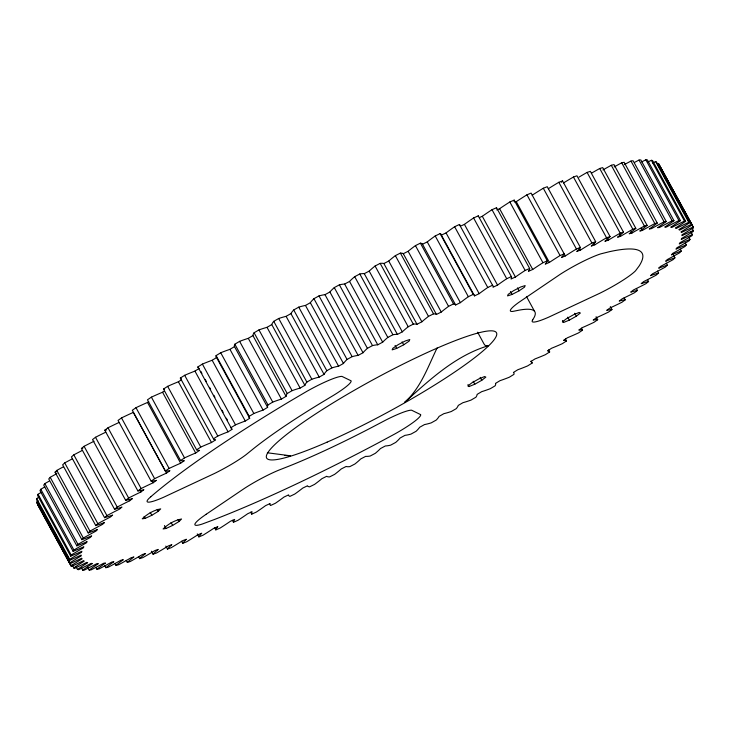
<?xml version="1.0" encoding="UTF-8"?>
<svg xmlns="http://www.w3.org/2000/svg" width="730" height="730" viewBox="0 0 730 730"><rect width="100%" height="100%" fill="white"/><g stroke="black" fill="none" stroke-linecap="round" stroke-linejoin="round"><path stroke-width="1.09" d="M38.352 505.717L37.832 505.105L70.947 565.86A74.204 10.074 -28.6 0 1 82.061 558.888L81.724 558.213A74.204 10.074 -28.6 0 1 69.879 563.752L69.688 562.958A74.214 10.074 -28.6 0 1 81.176 555.932L81.149 555.074A74.214 10.074 -28.6 0 1 69.624 560.311L69.77 559.344L36.646 498.59A74.204 10.074 -28.6 0 1 39.511 496.829M692.414 228.444L693.354 231.41A74.204 10.074 -28.6 0 1 681.555 238.473L681.254 239.495A74.204 10.074 -28.6 0 1 692.423 234.585L690.79 231.593M36.646 498.59L36.5 499.557L69.624 560.311M41.199 492.385A74.204 10.074 -28.6 0 0 38.051 494.274L37.577 495.414L70.701 556.169L71.175 555.028A74.204 10.074 -28.6 0 1 83.247 547.956L83.868 546.77A74.204 10.074 -28.6 0 1 73.109 551.342L39.986 490.587L40.798 489.273A74.204 10.074 -28.6 0 1 44.822 486.91M692.423 234.585L691.949 235.726A74.204 10.074 -28.6 0 1 679.876 242.798L679.256 243.984A74.204 10.074 -28.6 0 1 690.014 239.413L688.928 237.423M437.097 347.954C427.853 366.989 420.763 388.114 404.447 402.549C429.349 380.029 455.328 355.665 488.188 345.774L485.432 345.701L484.063 344.049L477.621 332.205M73.109 551.342L73.922 550.028A74.204 10.074 -28.6 0 1 86.204 542.974L87.144 541.633A74.204 10.074 -28.6 0 1 76.842 545.839L43.718 485.085L44.849 483.607A74.204 10.074 -28.6 0 1 48.956 481.262M690.014 239.413L689.202 240.727A74.204 10.074 -28.6 0 1 676.92 247.771L675.98 249.122A74.204 10.074 -28.6 0 1 686.282 244.915L685.196 242.926M76.842 545.839L77.973 544.361A74.204 10.074 -28.6 0 1 90.42 537.371L91.67 535.866A74.204 10.074 -28.6 0 1 81.87 539.689L48.746 478.944L50.206 477.311A74.204 10.074 -28.6 0 1 56.876 473.587M686.282 244.915L685.151 246.393A74.204 10.074 -28.6 0 1 672.695 253.383L671.445 254.879A74.204 10.074 -28.6 0 1 681.254 251.056L680.168 249.067M81.87 539.689L83.329 538.056A74.204 10.074 -28.6 0 1 95.895 531.148L97.446 529.505A74.204 10.074 -28.6 0 1 88.193 532.927L55.069 472.182L56.84 470.394A74.204 10.074 -28.6 0 1 63.565 466.726M681.254 251.056L679.794 252.69A74.204 10.074 -28.6 0 1 667.229 259.597L665.669 261.249A74.204 10.074 -28.6 0 1 674.931 257.818L673.306 254.834M88.193 532.927L89.963 531.148A74.204 10.074 -28.6 0 1 102.583 524.35L104.445 522.561A74.204 10.074 -28.6 0 1 95.767 525.582L62.643 464.827L64.724 462.902A74.214 10.074 -28.6 0 1 72.306 458.851M674.931 257.818L673.16 259.606A74.204 10.074 -28.6 0 1 660.54 266.395L658.679 268.184A74.204 10.074 -28.6 0 1 667.357 265.173L666.271 263.183M158.237 511.347L160.691 508.883C153.847 510.133 147.241 513.993 142.259 518.811L145.206 518.373L151.822 515.28L158.237 511.347L157.169 509.385M179.087 521.476L181.542 519.003C174.689 520.262 168.092 524.113 163.109 528.94L166.048 528.493L172.663 525.399L179.087 521.476L178.011 519.514M95.767 525.582L97.847 523.656A74.214 10.074 -28.6 0 1 110.467 517.004L112.621 515.079A74.214 10.074 -28.6 0 1 104.563 517.67L71.44 456.916L73.821 454.863A74.204 10.074 -28.6 0 1 82.234 450.474M667.357 265.173L665.276 267.098A74.214 10.074 -28.6 0 1 652.656 273.75L650.503 275.666A74.214 10.074 -28.6 0 1 658.56 273.084L657.474 271.085M104.563 517.67L106.945 515.608A74.204 10.074 -28.6 0 1 119.51 509.129L121.956 507.085A74.204 10.074 -28.6 0 1 114.546 509.239L81.422 448.485L84.096 446.304A74.204 10.074 -28.6 0 1 94.106 441.221M658.56 273.084L656.179 275.137A74.204 10.074 -28.6 0 1 643.605 281.625L641.168 283.669A74.204 10.074 -28.6 0 1 648.578 281.515L647.492 279.517M114.546 509.239L117.22 507.058A74.204 10.074 -28.6 0 1 129.685 500.771L132.395 498.608A74.204 10.074 -28.6 0 1 125.669 500.324L92.546 439.57L95.502 437.27A74.204 10.074 -28.6 0 1 105.795 432.169M648.578 281.515L645.904 283.696A74.204 10.074 -28.6 0 1 633.439 289.974L630.729 292.137A74.204 10.074 -28.6 0 1 637.454 290.43L636.368 288.441M125.669 500.324L128.626 498.015A74.204 10.074 -28.6 0 1 140.927 491.965L143.901 489.693A74.204 10.074 -28.6 0 1 137.897 490.952L104.773 430.198L107.994 427.789A74.214 10.074 -28.6 0 1 119.109 422.442M637.454 290.43L634.498 292.73A74.204 10.074 -28.6 0 1 622.188 298.789L619.213 301.061A74.204 10.074 -28.6 0 1 625.227 299.802L624.141 297.813M481.754 380.303L485.842 377.118L484.656 376.525L478.898 378.879L471.945 382.785L467.857 385.969L469.034 386.562L474.792 384.217L481.754 380.303L480.148 377.364M576.289 316.218L580.368 313.033L579.191 312.44L573.433 314.794L566.471 318.7L562.392 321.884L563.569 322.477L569.327 320.123L576.289 316.218L574.683 313.27M137.897 490.952L141.118 488.543A74.214 10.074 -28.6 0 1 153.209 482.74L156.43 480.377A74.204 10.074 -28.6 0 1 151.156 481.17L118.041 420.416L121.508 417.916A74.204 10.074 -28.6 0 1 133.344 412.395L166.467 473.14A74.204 10.074 -28.6 0 0 154.632 478.67L151.156 481.17M625.227 299.802L622.006 302.211A74.214 10.074 -28.6 0 1 609.915 308.014L606.694 310.378A74.204 10.074 -28.6 0 1 611.959 309.584L610.335 306.591M611.959 309.584L608.491 312.084A74.204 10.074 -28.6 0 1 596.656 317.605L593.198 320.059A74.204 10.074 -28.6 0 1 597.706 319.722L596.082 316.738M166.467 473.14L169.926 470.686A74.204 10.074 -28.6 0 1 165.409 471.023L132.294 410.278L135.999 407.687A74.204 10.074 -28.6 0 1 147.515 402.458L148.737 401.619M165.409 471.023L169.123 468.441A74.204 10.074 -28.6 0 1 180.638 463.212L184.325 460.685A74.204 10.074 -28.6 0 1 180.593 460.557L147.469 399.803L151.402 397.138A74.204 10.074 -28.6 0 1 162.553 392.238L163.849 391.38M597.706 319.722L594.001 322.313A74.204 10.074 -28.6 0 1 582.485 327.542L578.799 330.07A74.204 10.074 -28.6 0 1 582.531 330.197L581.445 328.208M180.593 460.557L184.526 457.892A74.204 10.074 -28.6 0 1 195.677 452.992L199.564 450.392A74.204 10.074 -28.6 0 1 196.635 449.808L163.511 389.053L167.644 386.334A74.204 10.074 -28.6 0 1 178.385 381.772L181.104 380.011M582.531 330.197L578.598 332.862A74.204 10.074 -28.6 0 1 567.447 337.762L563.56 340.353A74.204 10.074 -28.6 0 1 566.489 340.946L565.403 338.948M403.699 344.797L409.138 341.111L409.795 339.532L405.287 340.974L398.261 344.596L392.822 348.283L392.165 349.862L396.673 348.42L403.699 344.797L402.093 341.859M519.076 290.832L524.514 287.146L525.171 285.567L520.673 287.009L513.646 290.64L508.208 294.318L507.542 295.905L512.049 294.455L519.076 290.832L517.47 287.894M196.635 449.808L200.768 447.079A74.204 10.074 -28.6 0 1 211.508 442.526L215.587 439.871A74.204 10.074 -28.6 0 1 213.461 438.821L180.337 378.076L184.663 375.293A74.204 10.074 -28.6 0 1 194.946 371.105L199.199 368.413A74.204 10.074 -28.6 0 1 197.894 366.907L202.383 364.087A74.204 10.074 -28.6 0 1 212.165 360.273L216.564 357.554A74.204 10.074 -28.6 0 1 216.089 355.601L220.725 352.754A74.204 10.074 -28.6 0 1 229.968 349.341L234.503 346.595A74.204 10.074 -28.6 0 1 234.85 344.204L239.613 341.348A74.204 10.074 -28.6 0 1 248.282 338.346L252.927 335.59A74.204 10.074 -28.6 0 1 254.095 332.761L258.977 329.905A74.204 10.074 -28.6 0 1 267.016 327.332L271.761 324.576A74.214 10.074 -28.6 0 1 273.75 321.337L278.714 318.49A74.204 10.074 -28.6 0 1 286.105 316.346L290.923 313.608A74.204 10.074 -28.6 0 1 293.725 309.967L298.752 307.138A74.204 10.074 -28.6 0 1 305.459 305.441L310.332 302.731A74.204 10.074 -28.6 0 1 313.927 298.698L319.01 295.905A74.204 10.074 -28.6 0 1 324.996 294.665L329.896 291.991A74.204 10.074 -28.6 0 1 334.285 287.584L339.386 284.837A74.214 10.074 -28.6 0 1 344.633 284.052L349.551 281.433A74.214 10.074 -28.6 0 1 354.698 276.67L359.799 273.978A74.204 10.074 -28.6 0 1 364.288 273.659L369.197 271.104A74.204 10.074 -28.6 0 1 375.083 266.012L380.166 263.384A74.204 10.074 -28.6 0 1 383.88 263.53L388.752 261.039A74.204 10.074 -28.6 0 1 395.359 255.637L400.396 253.1A74.204 10.074 -28.6 0 1 403.307 253.702L408.134 251.293A74.204 10.074 -28.6 0 1 415.434 245.609L420.407 243.163A74.204 10.074 -28.6 0 1 422.506 244.221L455.63 304.976L460.384 302.658A74.204 10.074 -28.6 0 1 468.341 296.709L473.232 294.363A74.204 10.074 -28.6 0 1 474.518 295.878L479.181 293.67A74.204 10.074 -28.6 0 1 487.759 287.483L492.54 285.248L459.416 224.493L454.635 226.729A74.204 10.074 -28.6 0 0 446.057 232.916L441.394 235.124A74.204 10.074 -28.6 0 0 440.108 233.609L435.217 235.954A74.204 10.074 -28.6 0 0 427.26 241.913L422.506 244.221M566.489 340.946L562.356 343.666A74.204 10.074 -28.6 0 1 551.615 348.228L547.536 350.874A74.204 10.074 -28.6 0 1 549.663 351.924L545.337 354.707A74.204 10.074 -28.6 0 1 535.053 358.895L530.801 361.587A74.204 10.074 -28.6 0 1 532.106 363.093L527.617 365.912A74.204 10.074 -28.6 0 1 517.835 369.727L513.436 372.446A74.204 10.074 -28.6 0 1 513.911 374.399L509.275 377.246A74.204 10.074 -28.6 0 1 500.032 380.659L495.497 383.405A74.204 10.074 -28.6 0 1 495.15 385.796L490.387 388.652A74.204 10.074 -28.6 0 1 481.718 391.654L477.073 394.41A74.204 10.074 -28.6 0 1 475.905 397.239L471.023 400.095A74.204 10.074 -28.6 0 1 462.984 402.668L458.239 405.424A74.214 10.074 -28.6 0 1 456.25 408.663L451.286 411.51A74.204 10.074 -28.6 0 1 443.895 413.654L439.077 416.392A74.204 10.074 -28.6 0 1 436.275 420.033L431.248 422.862A74.204 10.074 -28.6 0 1 424.541 424.559L419.668 427.269A74.204 10.074 -28.6 0 1 416.073 431.302L410.99 434.095A74.204 10.074 -28.6 0 1 405.004 435.335L400.104 438.009A74.204 10.074 -28.6 0 1 395.715 442.416L390.614 445.163A74.214 10.074 -28.6 0 1 385.367 445.948L380.449 448.567A74.214 10.074 -28.6 0 1 375.302 453.33L370.201 456.022A74.204 10.074 -28.6 0 1 365.712 456.341L360.802 458.896A74.204 10.074 -28.6 0 1 354.917 463.988L349.834 466.616A74.204 10.074 -28.6 0 1 346.12 466.47L341.248 468.961A74.204 10.074 -28.6 0 1 334.641 474.363L329.604 476.9A74.204 10.074 -28.6 0 1 326.693 476.298L321.866 478.707A74.204 10.074 -28.6 0 1 314.566 484.392L309.593 486.837A74.204 10.074 -28.6 0 1 307.494 485.779L302.74 488.087A74.204 10.074 -28.6 0 1 294.783 494.046L289.892 496.391A74.204 10.074 -28.6 0 1 288.605 494.876L283.943 497.084A74.204 10.074 -28.6 0 1 275.365 503.271L270.584 505.507A74.204 10.074 -28.6 0 1 270.118 503.536L265.574 505.635A74.204 10.074 -28.6 0 1 256.403 512.031L251.75 514.148L250.664 512.159M213.461 438.821L217.786 436.047A74.204 10.074 -28.6 0 1 228.07 431.85L232.313 429.158A74.204 10.074 -28.6 0 1 231.008 427.652L197.894 366.907M231.008 427.652L235.507 424.842A74.204 10.074 -28.6 0 1 245.289 421.027L249.687 418.299A74.204 10.074 -28.6 0 1 249.204 416.346L216.089 355.601M249.204 416.346L253.848 413.509A74.204 10.074 -28.6 0 1 263.092 410.096L267.627 407.349A74.204 10.074 -28.6 0 1 267.974 404.958L234.85 344.204M267.974 404.958L272.737 402.093A74.204 10.074 -28.6 0 1 281.406 399.091L286.05 396.344A74.204 10.074 -28.6 0 1 287.219 393.516L292.1 390.659A74.204 10.074 -28.6 0 1 300.139 388.077L304.885 385.33A74.214 10.074 -28.6 0 1 306.874 382.091L311.838 379.235A74.204 10.074 -28.6 0 1 319.229 377.1L324.047 374.362A74.204 10.074 -28.6 0 1 326.839 370.712L331.876 367.884A74.204 10.074 -28.6 0 1 338.583 366.195L343.447 363.485A74.204 10.074 -28.6 0 1 347.051 359.452L352.125 356.651A74.204 10.074 -28.6 0 1 358.12 355.41L363.02 352.745A74.204 10.074 -28.6 0 1 367.409 348.338L372.51 345.591A74.214 10.074 -28.6 0 1 377.757 344.806L382.675 342.178A74.214 10.074 -28.6 0 1 387.822 337.424L392.923 334.732A74.204 10.074 -28.6 0 1 397.412 334.413L402.321 331.849A74.204 10.074 -28.6 0 1 408.207 326.757L413.29 324.138A74.204 10.074 -28.6 0 1 416.994 324.275L421.876 321.793A74.204 10.074 -28.6 0 1 428.483 316.391L433.52 313.854A74.204 10.074 -28.6 0 1 436.43 314.457L441.258 312.048A74.204 10.074 -28.6 0 1 448.558 306.363L453.531 303.908A74.204 10.074 -28.6 0 1 455.63 304.976M461.397 225.762L464.426 224.365A74.204 10.074 -28.6 0 1 473.597 217.969L478.25 215.852L511.374 276.606A74.214 10.074 -28.6 0 1 511.009 279.006L515.426 277.035A74.214 10.074 -28.6 0 1 525.144 270.447L529.652 268.467L496.528 207.712L492.02 209.702A74.214 10.074 -28.6 0 0 482.302 216.281L479.364 217.595M511.374 276.606L506.72 278.714A74.204 10.074 -28.6 0 0 497.55 285.12L492.996 287.209A74.204 10.074 -28.6 0 0 492.54 285.248M232.386 520.289L233.472 522.288L237.98 520.298A74.214 10.074 -28.6 0 0 247.698 513.719L252.115 511.739A74.214 10.074 -28.6 0 0 251.75 514.148M496.765 209.93L499.603 208.707A74.204 10.074 -28.6 0 1 509.832 201.973L514.176 200.12L547.299 260.875A74.204 10.074 -28.6 0 1 545.283 264.132L549.389 262.417A74.204 10.074 -28.6 0 1 560.065 255.555L564.235 253.857A74.204 10.074 -28.6 0 1 561.407 257.517L565.321 255.956A74.204 10.074 -28.6 0 1 576.426 248.994L580.386 247.452L547.263 186.697L543.303 188.24A74.204 10.074 -28.6 0 0 532.197 195.202M547.299 260.875L542.947 262.718A74.204 10.074 -28.6 0 0 532.727 269.461L528.465 271.304A74.204 10.074 -28.6 0 0 529.652 268.467M214.739 527.881L215.825 529.88L220.168 528.027A74.204 10.074 -28.6 0 0 230.397 521.293L234.659 519.45A74.204 10.074 -28.6 0 0 233.472 522.288M514.896 202.237L516.265 201.672A74.204 10.074 -28.6 0 1 526.951 194.81L531.111 193.103L565.321 255.956M197.264 533.904L198.888 536.897L203.049 535.19A74.204 10.074 -28.6 0 0 213.735 528.328L217.841 526.622A74.204 10.074 -28.6 0 0 215.825 529.88M181.651 541.313L182.737 543.303L186.697 541.76A74.204 10.074 -28.6 0 0 197.803 534.798L201.717 533.238A74.204 10.074 -28.6 0 0 198.888 536.897M548.267 188.751A74.204 10.074 -28.6 0 1 558.815 182.299L562.565 180.921L595.68 241.676L591.939 243.054A74.204 10.074 -28.6 0 0 580.469 250.08L576.764 251.494A74.214 10.074 -28.6 0 0 580.386 247.452M165.81 546.095L167.435 549.079L171.185 547.701A74.204 10.074 -28.6 0 0 182.655 540.665L186.36 539.26A74.214 10.074 -28.6 0 0 182.737 543.303M563.551 182.911A74.204 10.074 -28.6 0 1 573.442 177.016L576.946 175.802L610.07 236.556L606.557 237.77A74.204 10.074 -28.6 0 0 594.767 244.833L591.282 246.092A74.204 10.074 -28.6 0 0 595.68 241.676M151.429 551.214L153.054 554.198L156.558 552.984A74.204 10.074 -28.6 0 0 168.356 545.912L171.842 544.662A74.204 10.074 -28.6 0 0 167.435 549.079M578.972 177.125A74.204 10.074 -28.6 0 1 587.093 172.408L590.351 171.368L623.475 232.113L620.217 233.162A74.204 10.074 -28.6 0 0 608.154 240.234L604.896 241.32A74.204 10.074 -28.6 0 0 610.07 236.556M138.563 556.643L139.649 558.633L142.907 557.592A74.204 10.074 -28.6 0 0 154.97 550.52L158.227 549.425A74.204 10.074 -28.6 0 0 153.054 554.198M591.473 173.183A74.204 10.074 -28.6 0 1 599.722 168.493L602.715 167.626L635.839 228.371L632.846 229.247A74.204 10.074 -28.6 0 0 620.573 236.292L617.562 237.213A74.204 10.074 -28.6 0 0 623.475 232.113M126.199 560.385L127.285 562.374L130.278 561.507A74.204 10.074 -28.6 0 0 142.551 554.462L145.562 553.541A74.204 10.074 -28.6 0 0 139.649 558.633M602.934 169.935A74.204 10.074 -28.6 0 1 611.284 165.29L614.003 164.597L647.118 225.351L644.408 226.035A74.204 10.074 -28.6 0 0 631.961 233.034L629.214 233.782A74.204 10.074 -28.6 0 0 635.839 228.371M114.911 563.405L115.997 565.403L118.716 564.71A74.204 10.074 -28.6 0 0 131.163 557.72L133.909 556.963A74.204 10.074 -28.6 0 0 127.285 562.374M614.149 166.924A74.204 10.074 -28.6 0 1 621.714 162.808L624.141 162.306L657.265 223.052L654.837 223.562A74.204 10.074 -28.6 0 0 642.281 230.47L639.799 231.045A74.204 10.074 -28.6 0 0 647.118 225.351M104.773 565.704L105.859 567.694L108.286 567.192A74.204 10.074 -28.6 0 0 120.842 560.275L123.315 559.7A74.204 10.074 -28.6 0 0 115.997 565.403M624.232 164.642A74.204 10.074 -28.6 0 1 630.976 161.065L633.102 160.746L666.225 221.5A74.204 10.074 -28.6 0 1 657.63 227.696L659.528 227.477A74.204 10.074 -28.6 0 1 672.148 220.816L673.972 220.679L640.849 159.934L639.024 160.062A74.204 10.074 -28.6 0 0 634.835 162.233M657.265 223.052A74.204 10.074 -28.6 0 1 649.289 229.01L651.479 228.618A74.204 10.074 -28.6 0 1 664.099 221.82L666.225 221.5M95.812 567.265L96.898 569.254L99.024 568.935A74.204 10.074 -28.6 0 0 111.635 562.136L113.834 561.735A74.204 10.074 -28.6 0 0 105.859 567.694M87.527 567.082L89.151 570.066L90.976 569.938A74.204 10.074 -28.6 0 0 103.596 563.277L105.494 563.058A74.204 10.074 -28.6 0 0 96.898 569.254M641.67 161.914A74.204 10.074 -28.6 0 1 645.831 159.815L647.337 159.87L680.46 220.615A74.204 10.074 -28.6 0 1 670.733 227.203L672.02 227.349A74.214 10.074 -28.6 0 1 684.494 221.062L685.671 221.299L652.547 160.545L651.37 160.308A74.214 10.074 -28.6 0 0 648.085 161.923M673.972 220.679A74.204 10.074 -28.6 0 1 664.784 227.085L666.39 227.048A74.204 10.074 -28.6 0 1 678.955 220.56L680.46 220.615M81.578 568.141L82.663 570.13L84.169 570.185A74.204 10.074 -28.6 0 0 96.734 563.697L98.34 563.66A74.204 10.074 -28.6 0 0 89.151 570.066M284.718 455.456L290.577 455.812L267.39 452.782M75.82 566.462L77.453 569.455L78.63 569.692A74.214 10.074 -28.6 0 0 91.095 563.405L92.391 563.542A74.204 10.074 -28.6 0 0 82.663 570.13M652.583 163A74.204 10.074 -28.6 0 1 655.604 161.549L656.462 161.978L689.585 222.732A74.204 10.074 -28.6 0 1 678.882 229.594L679.548 230.096A74.204 10.074 -28.6 0 1 691.648 224.283L692.168 224.895A74.204 10.074 -28.6 0 1 681.063 231.857L681.4 232.532A74.204 10.074 -28.6 0 1 693.245 227.003L658.524 163.538L692.168 224.895M655.604 161.549L688.728 222.303L689.585 222.732M71.914 565.038L74.396 568.451A74.204 10.074 -28.6 0 0 86.706 562.383L87.682 562.711A74.204 10.074 -28.6 0 0 77.453 569.455M70.947 565.86L71.476 566.462A74.204 10.074 -28.6 0 0 83.576 560.658L84.242 561.151A74.204 10.074 -28.6 0 0 73.538 568.022M660.312 167.042L693.427 227.796A74.214 10.074 -28.6 0 1 681.948 234.823L681.975 235.671A74.214 10.074 -28.6 0 1 693.5 230.443M651.37 160.308L684.494 221.062M645.831 159.815L678.955 220.56M639.024 160.062L672.148 220.816M630.976 161.065L664.099 221.82M621.714 162.808L654.837 223.562M611.284 165.29L644.408 226.035M641.195 228.481L642.281 230.47M599.722 168.493L632.846 229.247M630.875 231.045L631.961 233.034M587.093 172.408L620.217 233.162M619.487 234.303L620.573 236.292M607.068 238.245L608.154 240.234M573.442 177.016L606.557 237.77M593.682 242.844L594.767 244.833M558.815 182.299L591.939 243.054M579.383 248.09L580.469 250.08M543.303 188.24L576.426 248.994M526.951 194.81L560.065 255.555M516.265 201.672L549.389 262.417M509.832 201.973L542.947 262.718M567.721 317.185L569.327 320.123M562.502 320.516L563.569 322.477M499.603 208.707L532.727 269.461M492.02 209.702L525.144 270.447M526.43 296.435L534.533 311.29M482.302 216.281L515.426 277.035M548.577 349.935L549.663 351.924M473.597 217.969L506.72 278.714M510.443 291.516L512.049 294.455M464.426 224.365L497.55 285.12M531.02 361.104L532.106 363.093M454.635 226.729L487.759 287.483M446.057 232.916L479.181 293.67M441.394 235.124L474.518 295.878M440.108 233.609L473.232 294.363M435.217 235.954L468.341 296.709M427.26 241.913L460.384 302.658M420.407 243.163L453.531 303.908M415.434 245.609L448.558 306.363M408.134 251.293L441.258 312.048M473.195 381.27L474.792 384.217M403.307 253.702L436.43 314.457M400.396 253.1L433.52 313.854M467.966 384.601L469.034 386.562M395.359 255.637L428.483 316.391M388.752 261.039L421.876 321.793M383.88 263.53L416.994 324.275M380.166 263.384L413.29 324.138M375.083 266.012L408.207 326.757M369.197 271.104L402.321 331.849M364.288 273.659L397.412 334.413M359.799 273.978L392.923 334.732M395.067 345.482L396.673 348.42M354.698 276.67L387.822 337.424M349.551 281.433L382.675 342.178M344.633 284.052L377.757 344.806M339.386 284.837L372.51 345.591M334.285 287.584L367.409 348.338M329.896 291.991L363.02 352.745M324.996 294.665L358.12 355.41M319.01 295.905L352.125 356.651M313.927 298.698L347.051 359.452M310.332 302.731L343.447 363.485M305.459 305.441L338.583 366.195M298.752 307.138L331.876 367.884M293.725 309.967L326.839 370.712M290.923 313.608L324.047 374.362M286.105 316.346L319.229 377.1M278.714 318.49L311.838 379.235M273.75 321.337L306.874 382.091M271.761 324.576L304.885 385.33M267.016 327.332L300.139 388.077M258.977 329.905L292.1 390.659M254.095 332.761L287.219 393.516M252.927 335.59L286.05 396.344M248.282 338.346L281.406 399.091M239.613 341.348L272.737 402.093M234.503 346.595L267.627 407.349M229.968 349.341L263.092 410.096M220.725 352.754L253.848 413.509M216.564 357.554L249.687 418.299M212.165 360.273L245.289 421.027M202.383 364.087L235.507 424.842M200.823 371.397L201.909 373.386M205.166 379.363L206.252 381.352M209.51 387.329L210.596 389.327M213.853 395.295L214.939 397.293M222.002 410.242L223.088 412.231M226.346 418.208L227.431 420.197M194.946 371.105L228.07 431.85M184.663 375.293L217.786 436.047M178.385 381.772L211.508 442.526M167.644 386.334L200.768 447.079M162.553 392.238L195.677 452.992M151.402 397.138L184.526 457.892M147.515 402.458L180.638 463.212M135.999 407.687L169.123 468.441M121.508 417.916L154.632 478.67M152.123 480.751L153.209 482.74M171.066 522.461L172.663 525.399M164.442 525.554L166.048 528.493M107.994 427.789L141.118 488.543M139.841 489.967L140.927 491.965M150.216 512.341L151.822 515.28M144.129 516.411L145.206 518.373M95.502 437.27L128.626 498.015M128.599 498.782L129.685 500.771M84.096 446.304L117.22 507.058M73.821 454.863L106.945 515.608M64.724 462.902L97.847 523.656M56.84 470.394L89.963 531.148M50.206 477.311L83.329 538.056M44.849 483.607L77.973 544.361M40.798 489.273L73.922 550.028M38.051 494.274L71.175 555.028M38.407 501.045A74.214 10.074 -28.6 0 0 36.573 502.204L69.688 562.958M70.929 565.467L36.573 502.204M693.245 227.003L693.427 227.796M660.121 166.248L660.258 166.778M478.25 215.852A74.214 10.074 -28.6 0 1 478.405 216.509M56.976 471.525A74.204 10.074 -28.6 0 1 55.069 472.182M82.892 448.12A74.204 10.074 -28.6 0 1 81.422 448.485M106.534 429.934A74.204 10.074 -28.6 0 1 104.773 430.198M164.223 389.4A74.204 10.074 -28.6 0 1 163.511 389.053M181.487 378.925A74.204 10.074 -28.6 0 1 180.337 378.076M459.416 224.493A74.204 10.074 -28.6 0 1 460 225.661M496.528 207.712A74.204 10.074 -28.6 0 1 496.409 208.525M514.176 200.12A74.204 10.074 -28.6 0 1 513.774 201.069M562.565 180.921A74.204 10.074 -28.6 0 1 561.352 182.272M685.671 221.299A74.204 10.074 -28.6 0 1 675.433 228.043L676.418 228.362A74.204 10.074 -28.6 0 1 688.728 222.303M69.77 559.344A74.204 10.074 -28.6 0 1 81.568 552.272L81.87 551.26A74.204 10.074 -28.6 0 1 70.701 556.169M532.745 319.749L532.197 320.789A34.894 4.736 -28.6 0 0 548.933 317.057L599.558 293.369A34.885 4.736 -28.6 0 0 635.547 270.784L639.069 266.085A296.818 40.287 -28.6 0 0 609.431 251.695L600.735 253.876A34.885 4.736 -28.6 0 0 560.257 274.288L518.774 302.412A34.894 4.736 -28.6 0 0 512.861 311.4L519.632 310.049A174.616 23.698 -28.6 0 1 534.278 317.167L532.745 319.749M150.763 496.765L149.102 498.289A34.885 4.736 -28.6 0 0 163.748 497.203L214.355 473.533A34.894 4.736 -28.6 0 0 246.229 454.544L253.994 448.257A174.616 23.698 -28.6 0 1 320.424 403.225L333.92 395.094A34.894 4.736 -28.6 0 0 351.103 380.823L341.941 376.397A34.885 4.736 -28.6 0 0 306.956 391.271L291.27 400.496A296.818 40.287 -28.6 0 0 156.859 491.618L150.763 496.765M206.252 514.221L203.196 516.356A34.885 4.736 -28.6 0 0 202.183 524.067L214.346 519.541A296.818 40.287 -28.6 0 0 378.395 442.818L394.848 433.958A34.885 4.736 -28.6 0 0 420.681 414.64L411.556 410.187A34.894 4.736 -28.6 0 0 385.595 420.188L371.068 427.816A174.616 23.698 -28.6 0 1 289.983 465.74L278.559 470.248A34.894 4.736 -28.6 0 0 244.65 488.242L206.252 514.221M327.14 442.124A130.862 17.757 -28.6 0 0 496.71 333.446A130.862 17.757 -28.6 0 0 320.826 410.561A130.862 17.757 -28.6 0 0 327.14 442.124"/></g></svg>
